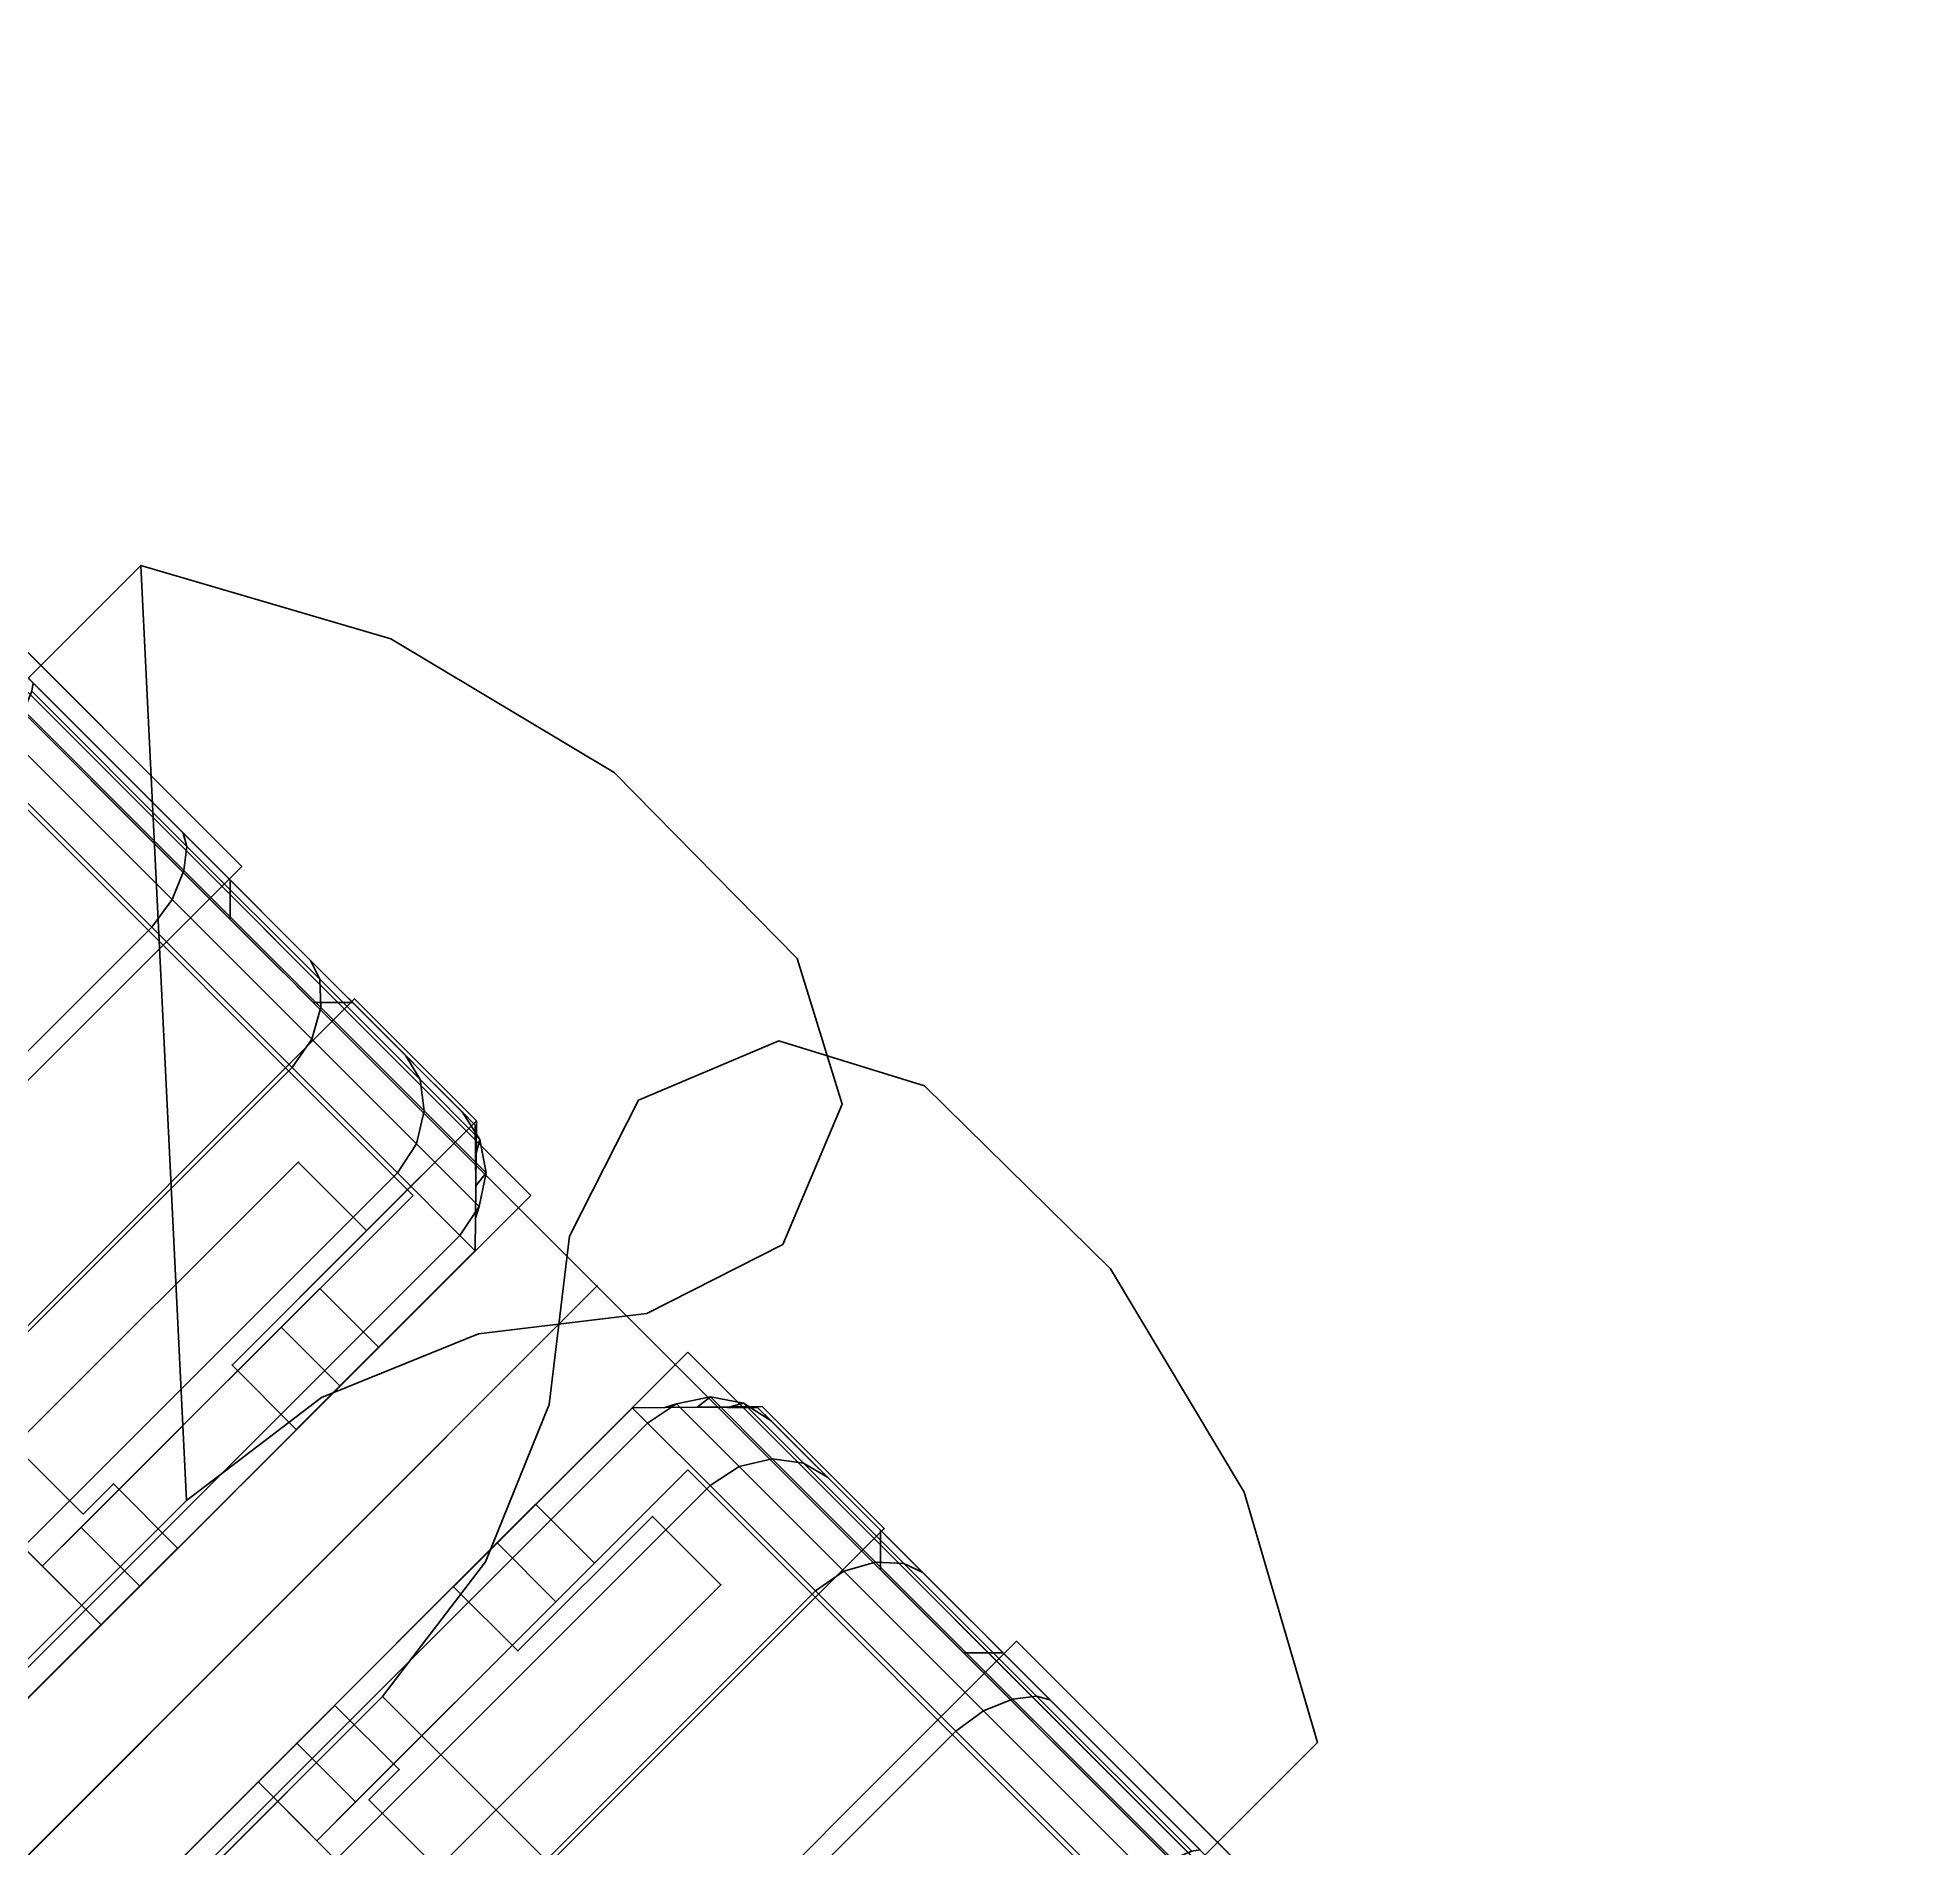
# Model space of a CAD drawing. Extents: x -170 to 1783, y -20 to 1205.
# Drawn here: x 241.391 to 242.75, y 340.31 to 341.613 of the extents above; entities that cross this region are included whole.
import ezdxf
from ezdxf.enums import TextEntityAlignment as Align

# ---------------------------------------------------------------- set-up
doc = ezdxf.new("R2010")
doc.units = 0
doc.header["$LTSCALE"] = 96
doc.header["$MEASUREMENT"] = 0
for name, color, linetype in [('A-FURN-3-PANEL-RACE', 7, 'Continuous'), ('A-FURN-3-PANEL-TOPCAP', 7, 'Continuous'), ('A-FURN-3-PANEL-TRIM', 7, 'Continuous'), ('A-FURN-3-WKSF-TOP', 7, 'Continuous'), ('A-FURN-3-WKSF-TRIM', 7, 'Continuous'), ('A-FURN-P-PNLS', 7, 'Continuous'), ('MAIN_PANEL', 7, 'Continuous'), ('MAIN_WKSURF', 7, 'Continuous')]:
    doc.layers.add(name, color=color, linetype=linetype)

# ---------------------------------------------------------------- blocks, each defined once
blk = doc.blocks.new('EC-EFN-456')
at = {"layer": 'A-FURN-3-PANEL-RACE', "color": 40, "linetype": 'Continuous'}
for points, invisible_edges in [([(0.5, 0.4255, 0.3963), (0.08, 0.4255, 0.3963), (0.08, -0.0125, 0.3963), (47.92, -0.0125, 0.3963)], 8), ([(0.08, 0.386, 1.7894), (0.08, 0.1819, 1.4986), (0.08, 0.4255, 0.3963), (0.08, 0.4255, 1.7894)], 2), ([(0.08, 0.4255, 0.3963), (0.14, 0.4255, 0.4563), (0.14, 0.4255, 1.7894), (0.08, 0.4255, 1.7894)], 1), ([(0.08, 0.1819, 1.4986), (0.08, 0.1425, 1.4986), (0.08, -0.0125, 0.3963), (0.08, 0.4255, 0.3963)], 10), ([(0.5, 0.4255, 0.3963), (0.5, 0.4255, 0.4563), (0.14, 0.4255, 0.4563), (0.08, 0.4255, 0.3963)], 4), ([(0.08, 0.4255, 3.245), (0.08, 0.4255, 3.515), (0.08, -0.0125, 3.515), (0.08, 0.1425, 3.1951)], 4), ([(0.14, 0.4255, 3.515), (0.14, 0.0475, 3.515), (0.08, -0.0125, 3.515), (0.08, 0.4255, 3.515)], 2), ([(0.5, 0.4255, 0.4563), (47.86, 0.0475, 0.4563), (0.14, 0.0475, 0.4563), (0.14, 0.4255, 0.4563)], 1), ([(0.14, 0.4255, 1.7894), (0.14, 0.4255, 0.4563), (0.14, 0.1819, 1.4986), (0.14, 0.386, 1.7894)], 2), ([(0.14, 0.4255, 0.4563), (0.14, 0.0475, 0.4563), (0.14, 0.1425, 1.4986), (0.14, 0.1819, 1.4986)], 10), ([(0.14, 0.1425, 3.1951), (0.14, 0.0475, 3.515), (0.14, 0.4255, 3.515), (0.14, 0.4255, 3.245)], 1), ([(0.08, 0.1425, 3.1951), (0.08, -0.0125, 3.515), (0.08, -0.0125, 0.3963), (0.08, 0.1425, 1.4986)], 5), ([(0.14, 0.0475, 0.4563), (0.14, 0.0475, 3.515), (0.14, 0.1425, 3.1951), (0.14, 0.1425, 1.4986)], 10), ([(0.14, 0.0475, 3.515), (0.6, 0.0475, 3.515), (0.6, -0.0125, 3.515), (0.08, -0.0125, 3.515)], 8), ([(0.14, 0.0475, 0.4563), (47.86, 0.0475, 0.4563), (47.86, 0.0475, 3.515), (0.14, 0.0475, 3.515)], 4), ([(47.92, -0.0125, 3.515), (47.92, -0.0125, 0.3963), (0.08, -0.0125, 0.3963), (0.08, -0.0125, 3.515)], 8)]:
    blk.add_3dface(points, dxfattribs=dict(at, invisible_edges=invisible_edges))
for points in [[(0.08, 0.4255, 1.7894), (0.14, 0.4255, 1.7894), (0.14, 0.386, 1.7894), (0.08, 0.386, 1.7894)], [(0.14, 0.4255, 3.245), (0.14, 0.4255, 3.515), (0.08, 0.4255, 3.515), (0.08, 0.4255, 3.245)], [(0.14, 0.1425, 3.1951), (0.14, 0.4255, 3.245), (0.08, 0.4255, 3.245), (0.08, 0.1425, 3.1951)], [(0.08, 0.386, 1.7894), (0.14, 0.386, 1.7894), (0.14, 0.1819, 1.4986), (0.08, 0.1819, 1.4986)], [(0.08, 0.1819, 1.4986), (0.14, 0.1819, 1.4986), (0.14, 0.1425, 1.4986), (0.08, 0.1425, 1.4986)], [(0.14, 0.1425, 1.4986), (0.14, 0.1425, 3.1951), (0.08, 0.1425, 3.1951), (0.08, 0.1425, 1.4986)]]:
    blk.add_3dface(points, dxfattribs=at)
at = {"layer": 'A-FURN-3-PANEL-TOPCAP', "color": 60, "linetype": 'Continuous'}
for points, invisible_edges in [([(0.1285, -0.0047, 55.635), (0.144, -0.02, 55.635), (0.144, 2.02, 55.635), (0.1285, 2.0047, 55.635)], 10), ([(0.144, -0.02, 55.635), (0.269, -0.02, 55.635), (0.269, 2.02, 55.635), (0.144, 2.02, 55.635)], 10), ([(0.289, 2, 55.635), (0.269, 2.02, 55.635), (0.269, -0.02, 55.635), (0.289, 0, 55.635)], 10), ([(0.394, 2.02, 55.635), (0.3741, 2, 55.635), (0.3741, 0, 55.635), (0.394, -0.02, 55.635)], 10), ([(0.676, 2.02, 55.635), (0.394, 2.02, 55.635), (0.394, -0.02, 55.635), (0.676, -0.02, 55.635)], 10), ([(0.1285, 2.0047, 55.635), (0.1129, 1.9894, 55.635), (0.1129, 0.0106, 55.635), (0.1285, -0.0047, 55.635)], 10), ([(0.289, 0, 55.635), (0.3741, 0, 55.635), (0.3741, 2, 55.635), (0.289, 2, 55.635)], 10), ([(0.0965, 0.0273, 55.635), (0.1129, 0.0106, 55.635), (0.1129, 1.9894, 55.635), (0.0965, 1.9727, 55.635)], 10), ([(0.0965, 1.9727, 55.635), (0.08, 1.956, 55.635), (0.08, 0.044, 55.635), (0.0965, 0.0273, 55.635)], 8), ([(0.269, -0.02, 55.635), (0.2783, -0.02, 55.7687), (0.2976, 0, 55.7635), (0.289, 0, 55.635)], 2), ([(0.2783, -0.02, 55.7687), (0.3232, -0.02, 55.8949), (0.3405, 0, 55.8849), (0.2976, 0, 55.7635)], 10), ([(0.289, 0, 55.635), (0.2976, 0, 55.7635), (0.3798, 0, 55.7415), (0.3741, 0, 55.635)], 2), ([(0.2976, 0, 55.7635), (0.3405, 0, 55.8849), (0.4142, 0, 55.8424), (0.3798, 0, 55.7415)], 10), ([(0.3232, -0.02, 55.8949), (0.4005, -0.02, 56.0044), (0.4146, 0, 55.9903), (0.3405, 0, 55.8849)], 10), ([(0.3405, 0, 55.8849), (0.4146, 0, 55.9903), (0.4748, 0, 55.9301), (0.4142, 0, 55.8424)], 10), ([(0.3741, 0, 55.635), (0.3798, 0, 55.7415), (0.399, -0.02, 55.7363), (0.394, -0.02, 55.635)], 2), ([(0.3798, 0, 55.7415), (0.4142, 0, 55.8424), (0.4315, -0.02, 55.8323), (0.399, -0.02, 55.7363)], 10), ([(0.4005, -0.02, 56.0044), (0.5044, -0.02, 56.0891), (0.5144, 0, 56.0717), (0.4146, 0, 55.9903)], 10), ([(0.4142, 0, 55.8424), (0.4748, 0, 55.9301), (0.4889, -0.02, 55.9159), (0.4315, -0.02, 55.8323)], 10), ([(0.4146, 0, 55.9903), (0.5144, 0, 56.0717), (0.5569, 0, 55.9981), (0.4748, 0, 55.9301)], 10), ([(0.4748, 0, 55.9301), (0.5569, 0, 55.9981), (0.5669, -0.02, 55.9807), (0.4889, -0.02, 55.9159)], 10), ([(0.5044, -0.02, 56.0891), (0.6273, -0.02, 56.1426), (0.6324, 0, 56.1232), (0.5144, 0, 56.0717)], 10), ([(0.5144, 0, 56.0717), (0.6324, 0, 56.1232), (0.6544, 0, 56.0411), (0.5569, 0, 55.9981)], 10), ([(0.5569, 0, 55.9981), (0.6544, 0, 56.0411), (0.6596, -0.02, 56.0218), (0.5669, -0.02, 55.9807)], 10), ([(0.144, -0.02, 55.635), (0.1575, -0.02, 55.8011), (0.2783, -0.02, 55.7687), (0.269, -0.02, 55.635)], 2), ([(0.1575, -0.02, 55.8011), (0.2149, -0.02, 55.9575), (0.3232, -0.02, 55.8949), (0.2783, -0.02, 55.7687)], 10), ([(0.2149, -0.02, 55.9575), (0.3121, -0.02, 56.0929), (0.4005, -0.02, 56.0044), (0.3232, -0.02, 55.8949)], 10), ([(0.3121, -0.02, 56.0929), (0.4419, -0.02, 56.1974), (0.5044, -0.02, 56.0891), (0.4005, -0.02, 56.0044)], 10), ([(0.6807, -0.02, 55.671), (0.676, -0.02, 55.635), (0.394, -0.02, 55.635), (0.399, -0.02, 55.7363)], 8), ([(0.6946, -0.02, 55.7045), (0.6807, -0.02, 55.671), (0.399, -0.02, 55.7363), (0.4315, -0.02, 55.8323)], 10), ([(0.4315, -0.02, 55.8323), (0.4889, -0.02, 55.9159), (0.7167, -0.02, 55.7333), (0.6946, -0.02, 55.7045)], 10), ([(0.4419, -0.02, 56.1974), (0.5949, -0.02, 56.2633), (0.6273, -0.02, 56.1426), (0.5044, -0.02, 56.0891)], 10), ([(0.7455, -0.02, 55.7554), (0.7167, -0.02, 55.7333), (0.4889, -0.02, 55.9159), (0.5669, -0.02, 55.9807)], 10), ([(0.5669, -0.02, 55.9807), (0.6596, -0.02, 56.0218), (0.779, -0.02, 55.7693), (0.7455, -0.02, 55.7554)], 10)]:
    blk.add_3dface(points, dxfattribs=dict(at, invisible_edges=invisible_edges))
for points in [[(0.0957, 0.044, 55.8177), (0.08, 0.044, 55.635), (0.08, 1.956, 55.635), (0.0957, 1.956, 55.8177)], [(0.1595, 0.044, 55.9895), (0.0957, 0.044, 55.8177), (0.0957, 1.956, 55.8177), (0.1595, 1.956, 55.9895)], [(0.2668, 0.044, 56.1382), (0.1595, 0.044, 55.9895), (0.1595, 1.956, 55.9895), (0.2668, 1.956, 56.1382)], [(0.4099, 0.044, 56.2528), (0.2668, 0.044, 56.1382), (0.2668, 1.956, 56.1382), (0.4099, 1.956, 56.2528)], [(0.5783, 0.044, 56.3252), (0.4099, 0.044, 56.2528), (0.4099, 1.956, 56.2528), (0.5783, 1.956, 56.3252)], [(0.0965, 0.0273, 55.635), (0.08, 0.044, 55.635), (0.0957, 0.044, 55.8177), (0.1006, 0.0195, 55.8155)], [(0.1006, 0.0195, 55.8155), (0.0957, 0.044, 55.8177), (0.1595, 0.044, 55.9895), (0.1644, 0.0195, 55.9859)], [(0.1644, 0.0195, 55.9859), (0.1595, 0.044, 55.9895), (0.2668, 0.044, 56.1382), (0.2713, 0.0195, 56.1337)], [(0.2713, 0.0195, 56.1337), (0.2668, 0.044, 56.1382), (0.4099, 0.044, 56.2528), (0.4136, 0.0195, 56.248)], [(0.4136, 0.0195, 56.248), (0.4099, 0.044, 56.2528), (0.5783, 0.044, 56.3252), (0.5806, 0.0195, 56.3203)], [(0.1129, 0.0106, 55.635), (0.0965, 0.0273, 55.635), (0.1006, 0.0195, 55.8155), (0.1143, -0.0013, 55.8104)], [(0.1143, -0.0013, 55.8104), (0.1006, 0.0195, 55.8155), (0.1644, 0.0195, 55.9859), (0.1774, -0.0013, 55.977)], [(0.1774, -0.0013, 55.977), (0.1644, 0.0195, 55.9859), (0.2713, 0.0195, 56.1337), (0.2828, -0.0013, 56.1222)], [(0.2828, -0.0013, 56.1222), (0.2713, 0.0195, 56.1337), (0.4136, 0.0195, 56.248), (0.4225, -0.0013, 56.2349)], [(0.4225, -0.0013, 56.2349), (0.4136, 0.0195, 56.248), (0.5806, 0.0195, 56.3203), (0.5856, -0.0013, 56.3065)], [(0.1285, -0.0047, 55.635), (0.1129, 0.0106, 55.635), (0.1143, -0.0013, 55.8104), (0.1344, -0.0151, 55.8048)], [(0.1344, -0.0151, 55.8048), (0.1143, -0.0013, 55.8104), (0.1774, -0.0013, 55.977), (0.1955, -0.0151, 55.9663)], [(0.144, -0.02, 55.635), (0.1285, -0.0047, 55.635), (0.1344, -0.0151, 55.8048), (0.1575, -0.02, 55.8011)], [(0.1955, -0.0151, 55.9663), (0.1774, -0.0013, 55.977), (0.2828, -0.0013, 56.1222), (0.2978, -0.0151, 56.1072)], [(0.2978, -0.0151, 56.1072), (0.2828, -0.0013, 56.1222), (0.4225, -0.0013, 56.2349), (0.4331, -0.0151, 56.2168)], [(0.4331, -0.0151, 56.2168), (0.4225, -0.0013, 56.2349), (0.5856, -0.0013, 56.3065), (0.5913, -0.0151, 56.2864)], [(0.1575, -0.02, 55.8011), (0.1344, -0.0151, 55.8048), (0.1955, -0.0151, 55.9663), (0.2149, -0.02, 55.9575)], [(0.2149, -0.02, 55.9575), (0.1955, -0.0151, 55.9663), (0.2978, -0.0151, 56.1072), (0.3121, -0.02, 56.0929)], [(0.3121, -0.02, 56.0929), (0.2978, -0.0151, 56.1072), (0.4331, -0.0151, 56.2168), (0.4419, -0.02, 56.1974)], [(0.4419, -0.02, 56.1974), (0.4331, -0.0151, 56.2168), (0.5913, -0.0151, 56.2864), (0.5949, -0.02, 56.2633)]]:
    blk.add_3dface(points, dxfattribs=at)
at = {"layer": 'A-FURN-3-PANEL-TRIM', "color": 60, "linetype": 'Continuous'}
for points, invisible_edges in [([(0.395, 2.0328, 55.635), (0.6776, 2.0328, 55.635), (0.6776, -0.0328, 55.635), (0.395, -0.0328, 55.635)], 8), ([(0.6, -0.1348, 3.5747), (0.6, 1.6815, 3.5747), (0.1, 1.6815, 3.5747), (0.1, 0.3185, 3.5747)], 10), ([(0.6, -0.1348, 4.2397), (0.1, 0.3185, 4.2397), (0.1, 1.6815, 4.2397), (0.6, 1.6815, 4.2397)], 5), ([(0.1457, 0.3473, 55.635), (0.0802, 0.3473, 55.635), (0.0802, 1.6527, 55.635), (0.1457, 1.6527, 55.635)], 8), ([(0.1457, 1.6218, 55.635), (0.2155, 1.6218, 55.635), (0.2155, 0.3782, 55.635), (0.1457, 0.3782, 55.635)], 10), ([(0.0361, 0.0847, 3.5747), (0.6, -0.1348, 3.5747), (0.1, 0.3185, 3.5747), (0.0837, 0.1973, 3.5747)], 3), ([(0.0361, 0.0847, 4.2397), (0.0837, 0.1973, 4.2397), (0.1, 0.3185, 4.2397), (0.6, -0.1348, 4.2397)], 12), ([(0.0361, 0.0847, 3.8013), (0.0837, 0.1973, 3.8013), (0.1, 0.3185, 3.8013), (0.6, -0.1348, 3.8013)], 12), ([(0.0361, 0.0847, 4.013), (0.6, -0.1348, 4.013), (0.1, 0.3185, 4.013), (0.0837, 0.1973, 4.013)], 3), ([(-0.0735, -0.1159, 3.5747), (0.6, -0.1348, 3.5747), (0.0361, 0.0847, 3.5747), (-0.0395, -0.0114, 3.5747)], 3), ([(-0.0735, -0.1159, 4.2397), (-0.0395, -0.0114, 4.2397), (0.0361, 0.0847, 4.2397), (0.6, -0.1348, 4.2397)], 12), ([(-0.0735, -0.1159, 3.8013), (-0.0395, -0.0114, 3.8013), (0.0361, 0.0847, 3.8013), (0.6, -0.1348, 3.8013)], 12), ([(-0.0735, -0.1159, 4.013), (0.6, -0.1348, 4.013), (0.0361, 0.0847, 4.013), (-0.0395, -0.0114, 4.013)], 3), ([(0.2155, 0.0891, 4.2397), (0.2155, 0.0891, 55.635), (0.1457, 0.0891, 55.635), (0.1457, 0.0891, 4.2397)], 2), ([(0.1457, -0.0228, 55.635), (0.1457, 0.0891, 55.635), (0.2155, 0.0891, 55.635), (0.2701, -0.0228, 55.635)], 6), ([(0.065, -0.269, 3.5747), (0.6, -0.1348, 3.5747), (-0.0735, -0.1159, 3.5747), (-0.0322, -0.2178, 3.5747)], 3), ([(0.065, -0.269, 4.2397), (-0.0322, -0.2178, 4.2397), (-0.0735, -0.1159, 4.2397), (0.6, -0.1348, 4.2397)], 12), ([(0.065, -0.269, 3.8013), (-0.0322, -0.2178, 3.8013), (-0.0735, -0.1159, 3.8013), (0.6, -0.1348, 3.8013)], 12), ([(0.065, -0.269, 4.013), (0.6, -0.1348, 4.013), (-0.0735, -0.1159, 4.013), (-0.0322, -0.2178, 4.013)], 3), ([(0.4351, -0.2249, 3.5747), (0.6, -0.1348, 3.5747), (0.065, -0.269, 3.5747), (0.2529, -0.2706, 3.5747)], 2), ([(0.4351, -0.2249, 4.2397), (0.2529, -0.2706, 4.2397), (0.065, -0.269, 4.2397), (0.6, -0.1348, 4.2397)], 4), ([(0.4351, -0.2249, 3.8013), (0.2529, -0.2706, 3.8013), (0.065, -0.269, 3.8013), (0.6, -0.1348, 3.8013)], 4), ([(0.4351, -0.2249, 4.013), (0.6, -0.1348, 4.013), (0.065, -0.269, 4.013), (0.2529, -0.2706, 4.013)], 2)]:
    blk.add_3dface(points, dxfattribs=dict(at, invisible_edges=invisible_edges))
for points in [[(0.1, 0.3185, 4.2397), (0.1, 0.3185, 3.5747), (0.1, 1.6815, 3.5747), (0.1, 1.6815, 4.2397)], [(0.6, 1.6815, 3.5747), (0.6, -0.1348, 3.5747), (0.6, -0.1348, 4.2397), (0.6, 1.6815, 4.2397)], [(0.0802, 0.3473, 55.635), (0.0802, 0.3473, 4.2397), (0.0802, 1.6527, 4.2397), (0.0802, 1.6527, 55.635)], [(0.1457, 0.3473, 55.635), (0.1457, 0.3782, 55.635), (0.1457, 0.3782, 4.2397), (0.1457, 0.3473, 4.2397)], [(0.1457, 0.3782, 4.2397), (0.1457, 0.3782, 55.635), (0.2155, 0.3782, 55.635), (0.2155, 0.3782, 4.2397)], [(0.2155, 0.3782, 55.635), (0.2155, 0.0891, 55.635), (0.2155, 0.0891, 4.2397), (0.2155, 0.3782, 4.2397)], [(0.2701, -0.0228, 55.635), (0.2701, 0.3574, 55.635), (0.2701, 0.3574, 4.2397), (0.2701, -0.0228, 4.2397)], [(0.395, 0.3574, 55.635), (0.395, -0.0328, 55.635), (0.395, -0.0328, 4.2397), (0.395, 0.3574, 4.2397)], [(0.0802, 0.3473, 4.2397), (0.0802, 0.3473, 55.635), (0.1457, 0.3473, 55.635), (0.1457, 0.3473, 4.2397)], [(0.0837, 0.1973, 4.013), (0.1, 0.3185, 4.013), (0.1, 0.3185, 4.2397), (0.0837, 0.1973, 4.2397)], [(0.0837, 0.1973, 3.5747), (0.1, 0.3185, 3.5747), (0.1, 0.3185, 3.8013), (0.0837, 0.1973, 3.8013)], [(0.6, -0.1348, 3.8013), (0.1, 0.3185, 3.8013), (0.1, 0.3185, 4.013), (0.6, -0.1348, 4.013)], [(0.0802, 0.2263, 55.635), (0.0802, 0.044, 55.635), (0.0802, 0.044, 4.2397), (0.0802, 0.2263, 4.2397)], [(0.1457, 0.2263, 4.2397), (0.1457, 0.2263, 55.635), (0.0802, 0.2263, 55.635), (0.0802, 0.2263, 4.2397)], [(0.0802, 0.044, 55.635), (0.0802, 0.2263, 55.635), (0.1457, 0.2263, 55.635), (0.1457, -0.0228, 55.635)], [(0.1457, 0.0891, 55.635), (0.1457, 0.2263, 55.635), (0.1457, 0.2263, 4.2397), (0.1457, 0.0891, 4.2397)], [(0.0361, 0.0847, 4.013), (0.0837, 0.1973, 4.013), (0.0837, 0.1973, 4.2397), (0.0361, 0.0847, 4.2397)], [(0.0361, 0.0847, 3.5747), (0.0837, 0.1973, 3.5747), (0.0837, 0.1973, 3.8013), (0.0361, 0.0847, 3.8013)], [(-0.0395, -0.0114, 4.013), (0.0361, 0.0847, 4.013), (0.0361, 0.0847, 4.2397), (-0.0395, -0.0114, 4.2397)], [(-0.0395, -0.0114, 3.5747), (0.0361, 0.0847, 3.5747), (0.0361, 0.0847, 3.8013), (-0.0395, -0.0114, 3.8013)], [(0.0802, 0.044, 4.2397), (0.0802, 0.044, 55.635), (0.1457, -0.0228, 55.635), (0.1457, -0.0228, 4.2397)], [(-0.0735, -0.1159, 4.013), (-0.0395, -0.0114, 4.013), (-0.0395, -0.0114, 4.2397), (-0.0735, -0.1159, 4.2397)], [(-0.0735, -0.1159, 3.5747), (-0.0395, -0.0114, 3.5747), (-0.0395, -0.0114, 3.8013), (-0.0735, -0.1159, 3.8013)], [(0.1457, -0.0228, 4.2397), (0.1457, -0.0228, 55.635), (0.2701, -0.0228, 55.635), (0.2701, -0.0228, 4.2397)], [(0.395, -0.0328, 4.2397), (0.395, -0.0328, 55.635), (0.6776, -0.0328, 55.635), (0.6776, -0.0328, 4.2397)], [(-0.0322, -0.2178, 4.013), (-0.0735, -0.1159, 4.013), (-0.0735, -0.1159, 4.2397), (-0.0322, -0.2178, 4.2397)], [(-0.0322, -0.2178, 3.5747), (-0.0735, -0.1159, 3.5747), (-0.0735, -0.1159, 3.8013), (-0.0322, -0.2178, 3.8013)], [(0.6, -0.1348, 4.013), (0.4351, -0.2249, 4.013), (0.4351, -0.2249, 4.2397), (0.6, -0.1348, 4.2397)], [(0.6, -0.1348, 3.5747), (0.4351, -0.2249, 3.5747), (0.4351, -0.2249, 3.8013), (0.6, -0.1348, 3.8013)], [(0.065, -0.269, 4.013), (-0.0322, -0.2178, 4.013), (-0.0322, -0.2178, 4.2397), (0.065, -0.269, 4.2397)], [(0.065, -0.269, 3.5747), (-0.0322, -0.2178, 3.5747), (-0.0322, -0.2178, 3.8013), (0.065, -0.269, 3.8013)], [(0.4351, -0.2249, 4.013), (0.2529, -0.2706, 4.013), (0.2529, -0.2706, 4.2397), (0.4351, -0.2249, 4.2397)], [(0.4351, -0.2249, 3.5747), (0.2529, -0.2706, 3.5747), (0.2529, -0.2706, 3.8013), (0.4351, -0.2249, 3.8013)], [(0.2529, -0.2706, 4.013), (0.065, -0.269, 4.013), (0.065, -0.269, 4.2397), (0.2529, -0.2706, 4.2397)], [(0.2529, -0.2706, 3.5747), (0.065, -0.269, 3.5747), (0.065, -0.269, 3.8013), (0.2529, -0.2706, 3.8013)]]:
    blk.add_3dface(points, dxfattribs=at)
at = {"layer": 'A-FURN-P-PNLS', "color": 60, "linetype": 'Continuous'}
for p, q in [((0, 0), (0, 2)), ((48, 0), (0, 0))]:
    blk.add_line(p, q, dxfattribs=at)
at = {"layer": 'MAIN_PANEL', "color": 7, "linetype": 'Continuous'}
for p in [(0, 0), (0, 0, 55.663), (0, 0), (0, 0)]:
    blk.add_point(p, dxfattribs=at)
blk = doc.blocks.new('EC-EFN-244')
at = {"layer": 'A-FURN-3-PANEL-RACE', "color": 40, "linetype": 'Continuous'}
for points, invisible_edges in [([(0.5, 0.4255, 0.3963), (0.08, 0.4255, 0.3963), (0.08, -0.0125, 0.3963), (23.92, -0.0125, 0.3963)], 8), ([(0.5, 0.4255, 0.4563), (23.86, 0.0475, 0.4563), (0.14, 0.0475, 0.4563), (0.14, 0.4255, 0.4563)], 1), ([(23.5, 0.4255, 0.3963), (0.5, 0.4255, 0.3963), (23.92, -0.0125, 0.3963), (23.92, 0.4255, 0.3963)], 3), ([(23.5, 0.4255, 0.4563), (23.86, 0.4255, 0.4563), (23.86, 0.0475, 0.4563), (0.5, 0.4255, 0.4563)], 12), ([(23.5, 0.4255, 0.3963), (23.92, 0.4255, 0.3963), (23.86, 0.4255, 0.4563), (23.5, 0.4255, 0.4563)], 2), ([(23.92, 0.4255, 0.3963), (23.92, 0.4255, 1.7894), (23.86, 0.4255, 1.7894), (23.86, 0.4255, 0.4563)], 8), ([(23.86, 0.4255, 1.7894), (23.86, 0.386, 1.7894), (23.86, 0.1819, 1.4986), (23.86, 0.4255, 0.4563)], 4), ([(23.86, 0.4255, 0.4563), (23.86, 0.1819, 1.4986), (23.86, 0.1425, 1.4986), (23.86, 0.0475, 0.4563)], 5), ([(23.86, 0.1425, 3.1951), (23.86, 0.4255, 3.245), (23.86, 0.4255, 3.515), (23.86, 0.0475, 3.515)], 8), ([(23.86, 0.4255, 3.515), (23.92, 0.4255, 3.515), (23.92, -0.0125, 3.515), (23.86, 0.0475, 3.515)], 4), ([(23.92, 0.386, 1.7894), (23.92, 0.4255, 1.7894), (23.92, 0.4255, 0.3963), (23.92, 0.1819, 1.4986)], 4), ([(23.92, 0.1819, 1.4986), (23.92, 0.4255, 0.3963), (23.92, -0.0125, 0.3963), (23.92, 0.1425, 1.4986)], 5), ([(23.92, 0.4255, 3.245), (23.92, 0.1425, 3.1951), (23.92, -0.0125, 3.515), (23.92, 0.4255, 3.515)], 2), ([(23.86, 0.0475, 0.4563), (23.86, 0.1425, 1.4986), (23.86, 0.1425, 3.1951), (23.86, 0.0475, 3.515)], 5), ([(23.92, 0.1425, 3.1951), (23.92, 0.1425, 1.4986), (23.92, -0.0125, 0.3963), (23.92, -0.0125, 3.515)], 10), ([(0.14, 0.0475, 0.4563), (23.86, 0.0475, 0.4563), (23.86, 0.0475, 3.515), (0.14, 0.0475, 3.515)], 4), ([(23.86, 0.0475, 3.515), (23.92, -0.0125, 3.515), (23.4, -0.0125, 3.515), (23.4, 0.0475, 3.515)], 1), ([(23.92, -0.0125, 3.515), (23.92, -0.0125, 0.3963), (0.08, -0.0125, 0.3963), (0.08, -0.0125, 3.515)], 8)]:
    blk.add_3dface(points, dxfattribs=dict(at, invisible_edges=invisible_edges))
for points in [[(23.86, 0.4255, 3.245), (23.92, 0.4255, 3.245), (23.92, 0.4255, 3.515), (23.86, 0.4255, 3.515)], [(23.92, 0.4255, 1.7894), (23.92, 0.386, 1.7894), (23.86, 0.386, 1.7894), (23.86, 0.4255, 1.7894)], [(23.86, 0.1425, 3.1951), (23.92, 0.1425, 3.1951), (23.92, 0.4255, 3.245), (23.86, 0.4255, 3.245)], [(23.92, 0.386, 1.7894), (23.92, 0.1819, 1.4986), (23.86, 0.1819, 1.4986), (23.86, 0.386, 1.7894)], [(23.92, 0.1819, 1.4986), (23.92, 0.1425, 1.4986), (23.86, 0.1425, 1.4986), (23.86, 0.1819, 1.4986)], [(23.86, 0.1425, 1.4986), (23.92, 0.1425, 1.4986), (23.92, 0.1425, 3.1951), (23.86, 0.1425, 3.1951)]]:
    blk.add_3dface(points, dxfattribs=at)
at = {"layer": 'A-FURN-3-PANEL-TOPCAP', "color": 60, "linetype": 'Continuous'}
for points, invisible_edges in [([(23.324, 2.02, 43.635), (23.324, -0.02, 43.635), (23.606, -0.02, 43.635), (23.606, 2.02, 43.635)], 5), ([(23.606, 2.02, 43.635), (23.606, -0.02, 43.635), (23.6259, 0, 43.635), (23.6259, 2, 43.635)], 5), ([(23.711, 2, 43.635), (23.711, 0, 43.635), (23.731, -0.02, 43.635), (23.731, 2.02, 43.635)], 5), ([(23.856, -0.02, 43.635), (23.856, 2.02, 43.635), (23.731, 2.02, 43.635), (23.731, -0.02, 43.635)], 5), ([(23.8715, 2.0047, 43.635), (23.856, 2.02, 43.635), (23.856, -0.02, 43.635), (23.8715, -0.0047, 43.635)], 10), ([(23.711, 0, 43.635), (23.711, 2, 43.635), (23.6259, 2, 43.635), (23.6259, 0, 43.635)], 5), ([(23.8715, -0.0047, 43.635), (23.8871, 0.0106, 43.635), (23.8871, 1.9894, 43.635), (23.8715, 2.0047, 43.635)], 10), ([(23.9035, 1.9727, 43.635), (23.8871, 1.9894, 43.635), (23.8871, 0.0106, 43.635), (23.9035, 0.0273, 43.635)], 10), ([(23.9035, 0.0273, 43.635), (23.92, 0.044, 43.635), (23.92, 1.956, 43.635), (23.9035, 1.9727, 43.635)], 8), ([(23.4431, 0, 43.998), (23.4331, -0.02, 43.9807), (23.3404, -0.02, 44.0218), (23.3456, 0, 44.0411)], 5), ([(23.4856, 0, 44.0717), (23.4431, 0, 43.998), (23.3456, 0, 44.0411), (23.3676, 0, 44.1232)], 5), ([(23.4956, -0.02, 44.0891), (23.4856, 0, 44.0717), (23.3676, 0, 44.1232), (23.3727, -0.02, 44.1426)], 5), ([(23.5252, 0, 43.9301), (23.5111, -0.02, 43.9159), (23.4331, -0.02, 43.9807), (23.4431, 0, 43.998)], 5), ([(23.5854, 0, 43.9903), (23.5252, 0, 43.9301), (23.4431, 0, 43.998), (23.4856, 0, 44.0717)], 5), ([(23.5995, -0.02, 44.0044), (23.5854, 0, 43.9903), (23.4856, 0, 44.0717), (23.4956, -0.02, 44.0891)], 5), ([(23.5858, 0, 43.8424), (23.5685, -0.02, 43.8323), (23.5111, -0.02, 43.9159), (23.5252, 0, 43.9301)], 5), ([(23.6595, 0, 43.8849), (23.5858, 0, 43.8424), (23.5252, 0, 43.9301), (23.5854, 0, 43.9903)], 5), ([(23.6202, 0, 43.7415), (23.601, -0.02, 43.7363), (23.5685, -0.02, 43.8323), (23.5858, 0, 43.8424)], 5), ([(23.6768, -0.02, 43.8949), (23.6595, 0, 43.8849), (23.5854, 0, 43.9903), (23.5995, -0.02, 44.0044)], 5), ([(23.7024, 0, 43.7635), (23.6202, 0, 43.7415), (23.5858, 0, 43.8424), (23.6595, 0, 43.8849)], 5), ([(23.6259, 0, 43.635), (23.606, -0.02, 43.635), (23.601, -0.02, 43.7363), (23.6202, 0, 43.7415)], 4), ([(23.711, 0, 43.635), (23.6259, 0, 43.635), (23.6202, 0, 43.7415), (23.7024, 0, 43.7635)], 4), ([(23.7217, -0.02, 43.7687), (23.7024, 0, 43.7635), (23.6595, 0, 43.8849), (23.6768, -0.02, 43.8949)], 5), ([(23.731, -0.02, 43.635), (23.711, 0, 43.635), (23.7024, 0, 43.7635), (23.7217, -0.02, 43.7687)], 4), ([(23.4331, -0.02, 43.9807), (23.2545, -0.02, 43.7554), (23.221, -0.02, 43.7693), (23.3404, -0.02, 44.0218)], 5), ([(23.2545, -0.02, 43.7554), (23.4331, -0.02, 43.9807), (23.5111, -0.02, 43.9159), (23.2833, -0.02, 43.7333)], 5), ([(23.5685, -0.02, 43.8323), (23.3054, -0.02, 43.7045), (23.2833, -0.02, 43.7333), (23.5111, -0.02, 43.9159)], 5), ([(23.3054, -0.02, 43.7045), (23.5685, -0.02, 43.8323), (23.601, -0.02, 43.7363), (23.3193, -0.02, 43.671)], 5), ([(23.3193, -0.02, 43.671), (23.601, -0.02, 43.7363), (23.606, -0.02, 43.635), (23.324, -0.02, 43.635)], 1), ([(23.5581, -0.02, 44.1974), (23.4956, -0.02, 44.0891), (23.3727, -0.02, 44.1426), (23.4051, -0.02, 44.2633)], 5), ([(23.6879, -0.02, 44.0929), (23.5995, -0.02, 44.0044), (23.4956, -0.02, 44.0891), (23.5581, -0.02, 44.1974)], 5), ([(23.7851, -0.02, 43.9575), (23.6768, -0.02, 43.8949), (23.5995, -0.02, 44.0044), (23.6879, -0.02, 44.0929)], 5), ([(23.8425, -0.02, 43.8011), (23.7217, -0.02, 43.7687), (23.6768, -0.02, 43.8949), (23.7851, -0.02, 43.9575)], 5), ([(23.856, -0.02, 43.635), (23.731, -0.02, 43.635), (23.7217, -0.02, 43.7687), (23.8425, -0.02, 43.8011)], 4)]:
    blk.add_3dface(points, dxfattribs=dict(at, invisible_edges=invisible_edges))
for points in [[(23.5901, 0.044, 44.2528), (23.4216, 0.044, 44.3252), (23.4216, 1.956, 44.3252), (23.5901, 1.956, 44.2528)], [(23.7332, 0.044, 44.1382), (23.5901, 0.044, 44.2528), (23.5901, 1.956, 44.2528), (23.7332, 1.956, 44.1382)], [(23.8405, 0.044, 43.9895), (23.7332, 0.044, 44.1382), (23.7332, 1.956, 44.1382), (23.8405, 1.956, 43.9895)], [(23.9043, 0.044, 43.8177), (23.8405, 0.044, 43.9895), (23.8405, 1.956, 43.9895), (23.9043, 1.956, 43.8177)], [(23.92, 0.044, 43.635), (23.9043, 0.044, 43.8177), (23.9043, 1.956, 43.8177), (23.92, 1.956, 43.635)], [(23.5901, 0.044, 44.2528), (23.5864, 0.0195, 44.248), (23.4194, 0.0195, 44.3203), (23.4216, 0.044, 44.3252)], [(23.7332, 0.044, 44.1382), (23.7287, 0.0195, 44.1337), (23.5864, 0.0195, 44.248), (23.5901, 0.044, 44.2528)], [(23.8405, 0.044, 43.9895), (23.8356, 0.0195, 43.9859), (23.7287, 0.0195, 44.1337), (23.7332, 0.044, 44.1382)], [(23.9043, 0.044, 43.8177), (23.8994, 0.0195, 43.8155), (23.8356, 0.0195, 43.9859), (23.8405, 0.044, 43.9895)], [(23.92, 0.044, 43.635), (23.9035, 0.0273, 43.635), (23.8994, 0.0195, 43.8155), (23.9043, 0.044, 43.8177)], [(23.9035, 0.0273, 43.635), (23.8871, 0.0106, 43.635), (23.8857, -0.0013, 43.8104), (23.8994, 0.0195, 43.8155)], [(23.5864, 0.0195, 44.248), (23.5775, -0.0013, 44.2349), (23.4144, -0.0013, 44.3065), (23.4194, 0.0195, 44.3203)], [(23.7287, 0.0195, 44.1337), (23.7172, -0.0013, 44.1222), (23.5775, -0.0013, 44.2349), (23.5864, 0.0195, 44.248)], [(23.8356, 0.0195, 43.9859), (23.8226, -0.0013, 43.977), (23.7172, -0.0013, 44.1222), (23.7287, 0.0195, 44.1337)], [(23.8994, 0.0195, 43.8155), (23.8857, -0.0013, 43.8104), (23.8226, -0.0013, 43.977), (23.8356, 0.0195, 43.9859)], [(23.8871, 0.0106, 43.635), (23.8715, -0.0047, 43.635), (23.8656, -0.0151, 43.8047), (23.8857, -0.0013, 43.8104)], [(23.5775, -0.0013, 44.2349), (23.5669, -0.0151, 44.2168), (23.4087, -0.0151, 44.2864), (23.4144, -0.0013, 44.3065)], [(23.7172, -0.0013, 44.1222), (23.7022, -0.0151, 44.1072), (23.5669, -0.0151, 44.2168), (23.5775, -0.0013, 44.2349)], [(23.8226, -0.0013, 43.977), (23.8045, -0.0151, 43.9663), (23.7022, -0.0151, 44.1072), (23.7172, -0.0013, 44.1222)], [(23.8857, -0.0013, 43.8104), (23.8656, -0.0151, 43.8047), (23.8045, -0.0151, 43.9663), (23.8226, -0.0013, 43.977)], [(23.8715, -0.0047, 43.635), (23.856, -0.02, 43.635), (23.8425, -0.02, 43.8011), (23.8656, -0.0151, 43.8047)], [(23.5669, -0.0151, 44.2168), (23.5581, -0.02, 44.1974), (23.4051, -0.02, 44.2633), (23.4087, -0.0151, 44.2864)], [(23.7022, -0.0151, 44.1072), (23.6879, -0.02, 44.0929), (23.5581, -0.02, 44.1974), (23.5669, -0.0151, 44.2168)], [(23.8045, -0.0151, 43.9663), (23.7851, -0.02, 43.9575), (23.6879, -0.02, 44.0929), (23.7022, -0.0151, 44.1072)], [(23.8656, -0.0151, 43.8047), (23.8425, -0.02, 43.8011), (23.7851, -0.02, 43.9575), (23.8045, -0.0151, 43.9663)]]:
    blk.add_3dface(points, dxfattribs=at)
at = {"layer": 'A-FURN-3-PANEL-TRIM', "color": 60, "linetype": 'Continuous'}
for points, invisible_edges in [([(23.4, 2.1348, 3.5747), (23.4, 0.3185, 3.5747), (23.9, 0.3185, 3.5747), (23.9, 1.6815, 3.5747)], 10), ([(23.4, 2.1348, 4.2397), (23.9, 1.6815, 4.2397), (23.9, 0.3185, 4.2397), (23.4, 0.3185, 4.2397)], 5), ([(23.605, -0.0328, 43.635), (23.3224, -0.0328, 43.635), (23.3224, 2.0328, 43.635), (23.605, 2.0328, 43.635)], 8), ([(23.8543, 1.6527, 43.635), (23.9198, 1.6527, 43.635), (23.9198, 0.3473, 43.635), (23.8543, 0.3473, 43.635)], 8), ([(23.8543, 0.3782, 43.635), (23.7845, 0.3782, 43.635), (23.7845, 1.6218, 43.635), (23.8543, 1.6218, 43.635)], 10), ([(23.9, 0.3185, 3.8013), (23.4, -0.1348, 3.8013), (23.9639, 0.0847, 3.8013), (23.9163, 0.1973, 3.8013)], 3), ([(23.9, 0.3185, 4.013), (23.9163, 0.1973, 4.013), (23.9639, 0.0847, 4.013), (23.4, -0.1348, 4.013)], 12), ([(23.9, 0.3185, 3.8013), (23.4, 0.3185, 3.8013), (23.4, -0.1348, 3.8013)], 12), ([(23.4, -0.1348, 4.013), (23.4, 0.3185, 4.013), (23.9, 0.3185, 4.013)], 12), ([(23.9198, 0.2263, 43.635), (23.92, 0.044, 43.635), (23.8543, -0.0228, 43.635), (23.8543, 0.2263, 43.635)], 4), ([(23.9639, 0.0847, 3.8013), (23.4, -0.1348, 3.8013), (24.0735, -0.1159, 3.8013), (24.0395, -0.0114, 3.8013)], 3), ([(23.9639, 0.0847, 4.013), (24.0395, -0.0114, 4.013), (24.0735, -0.1159, 4.013), (23.4, -0.1348, 4.013)], 12), ([(23.7845, 0.0891, 43.635), (23.8543, 0.0891, 43.635), (23.8543, -0.0228, 43.635), (23.7299, -0.0228, 43.635)], 10), ([(24.0735, -0.1159, 3.8013), (23.4, -0.1348, 3.8013), (23.935, -0.269, 3.8013), (24.0322, -0.2178, 3.8013)], 3), ([(24.0735, -0.1159, 4.013), (24.0322, -0.2178, 4.013), (23.935, -0.269, 4.013), (23.4, -0.1348, 4.013)], 12), ([(23.935, -0.269, 3.8013), (23.4, -0.1348, 3.8013), (23.5649, -0.2249, 3.8013), (23.7471, -0.2706, 3.8013)], 1), ([(23.935, -0.269, 4.013), (23.7471, -0.2706, 4.013), (23.5649, -0.2249, 4.013), (23.4, -0.1348, 4.013)], 8)]:
    blk.add_3dface(points, dxfattribs=dict(at, invisible_edges=invisible_edges))
for points in [[(23.9, 1.6815, 4.2397), (23.9, 1.6815, 3.5747), (23.9, 0.3185, 3.5747), (23.9, 0.3185, 4.2397)], [(23.9198, 1.6527, 43.635), (23.9198, 1.6527, 4.2397), (23.9198, 0.3473, 4.2397), (23.9198, 0.3473, 43.635)], [(23.8543, 0.3782, 4.2397), (23.7845, 0.3782, 4.2397), (23.7845, 0.3782, 43.635), (23.8543, 0.3782, 43.635)], [(23.7845, 0.3782, 43.635), (23.7845, 0.3782, 4.2397), (23.7845, 0.0891, 4.2397), (23.7845, 0.0891, 43.635)], [(23.8543, 0.3473, 43.635), (23.8543, 0.3473, 4.2397), (23.8543, 0.3782, 4.2397), (23.8543, 0.3782, 43.635)], [(23.605, 0.3574, 43.635), (23.605, 0.3574, 4.2397), (23.605, -0.0328, 4.2397), (23.605, -0.0328, 43.635)], [(23.7299, -0.0228, 43.635), (23.7299, -0.0228, 4.2397), (23.7299, 0.3574, 4.2397), (23.7299, 0.3574, 43.635)], [(23.9198, 0.3473, 4.2397), (23.8543, 0.3473, 4.2397), (23.8543, 0.3473, 43.635), (23.9198, 0.3473, 43.635)], [(23.9, 0.3185, 4.2397), (23.9, 0.3185, 4.013), (23.4, 0.3185, 4.013), (23.4, 0.3185, 4.2397)], [(23.4, -0.1348, 3.8013), (23.4, 0.3185, 3.8013), (23.4, 0.3185, 4.013), (23.4, -0.1348, 4.013)], [(23.4, 0.3185, 3.8013), (23.9, 0.3185, 3.8013), (23.9, 0.3185, 3.5747), (23.4, 0.3185, 3.5747)], [(23.9, 0.3185, 3.8013), (23.9163, 0.1973, 3.8013), (23.9163, 0.1973, 4.013), (23.9, 0.3185, 4.013)], [(23.8543, 0.2263, 4.2397), (23.9198, 0.2263, 4.2397), (23.9198, 0.2263, 43.635), (23.8543, 0.2263, 43.635)], [(23.8543, 0.0891, 43.635), (23.8543, 0.0891, 4.2397), (23.8543, 0.2263, 4.2397), (23.8543, 0.2263, 43.635)], [(23.9198, 0.2263, 43.635), (23.9198, 0.2263, 4.2397), (23.9198, 0.044, 4.2397), (23.92, 0.044, 43.635)], [(23.9163, 0.1973, 3.8013), (23.9639, 0.0847, 3.8013), (23.9639, 0.0847, 4.013), (23.9163, 0.1973, 4.013)], [(23.7845, 0.0891, 4.2397), (23.8543, 0.0891, 4.2397), (23.8543, 0.0891, 43.635), (23.7845, 0.0891, 43.635)], [(23.9639, 0.0847, 3.8013), (24.0395, -0.0114, 3.8013), (24.0395, -0.0114, 4.013), (23.9639, 0.0847, 4.013)], [(23.8543, -0.0228, 4.2397), (23.8543, -0.0228, 43.635), (23.92, 0.044, 43.635), (23.9198, 0.044, 4.2397)], [(24.0395, -0.0114, 3.8013), (24.0735, -0.1159, 3.8013), (24.0735, -0.1159, 4.013), (24.0395, -0.0114, 4.013)], [(23.8543, -0.0228, 4.2397), (23.7299, -0.0228, 4.2397), (23.7299, -0.0228, 43.635), (23.8543, -0.0228, 43.635)], [(23.605, -0.0328, 4.2397), (23.3224, -0.0328, 4.2397), (23.3224, -0.0328, 43.635), (23.605, -0.0328, 43.635)], [(24.0735, -0.1159, 3.8013), (24.0322, -0.2178, 3.8013), (24.0322, -0.2178, 4.013), (24.0735, -0.1159, 4.013)], [(23.5649, -0.2249, 3.8013), (23.4, -0.1348, 3.8013), (23.4, -0.1348, 4.013), (23.5649, -0.2249, 4.013)], [(23.7471, -0.2706, 3.8013), (23.5649, -0.2249, 3.8013), (23.5649, -0.2249, 4.013), (23.7471, -0.2706, 4.013)], [(24.0322, -0.2178, 3.8013), (23.935, -0.269, 3.8013), (23.935, -0.269, 4.013), (24.0322, -0.2178, 4.013)], [(23.935, -0.269, 3.8013), (23.7471, -0.2706, 3.8013), (23.7471, -0.2706, 4.013), (23.935, -0.269, 4.013)]]:
    blk.add_3dface(points, dxfattribs=at)
at = {"layer": 'A-FURN-P-PNLS', "color": 60, "linetype": 'Continuous'}
for p, q in [((24, 2), (24, 0)), ((24, 0), (0, 0))]:
    blk.add_line(p, q, dxfattribs=at)
at = {"layer": 'MAIN_PANEL', "color": 7, "linetype": 'Continuous'}
for p in [(24, 0), (24, 0, 43.663), (24, 0)]:
    blk.add_point(p, dxfattribs=at)
blk = doc.blocks.new('EC-WYC-46-2424-T')
at = {"layer": 'A-FURN-3-WKSF-TOP', "color": 60, "linetype": 'Continuous'}
for points, invisible_edges in [([(47.882, -28.1146, 27.75), (24.118, -34.22, 27.75), (24.118, -70.632, 27.75), (47.882, -70.632, 27.75)], 5), ([(47.882, -28.1146, 29), (47.882, -70.632, 29), (24.118, -70.632, 29), (24.118, -34.22, 29)], 10)]:
    blk.add_3dface(points, dxfattribs=dict(at, invisible_edges=invisible_edges))
at = {"layer": 'A-FURN-3-WKSF-TRIM', "color": 40, "linetype": 'Continuous'}
for points in [[(47.882, -28.1146, 29), (47.941, -28.1146, 28.9842), (47.941, -70.632, 28.9842), (47.882, -70.632, 29)], [(47.941, -28.1146, 27.7658), (47.882, -28.1146, 27.75), (47.882, -70.632, 27.75), (47.941, -70.632, 27.7658)], [(47.941, -28.1146, 28.9842), (47.9842, -28.1146, 28.941), (47.9842, -70.632, 28.941), (47.941, -70.632, 28.9842)], [(47.9842, -28.1146, 27.809), (47.941, -28.1146, 27.7658), (47.941, -70.632, 27.7658), (47.9842, -70.632, 27.809)], [(47.9842, -28.1146, 28.941), (48, -28.1146, 28.882), (48, -70.632, 28.882), (47.9842, -70.632, 28.941)], [(48, -28.1146, 27.868), (47.9842, -28.1146, 27.809), (47.9842, -70.632, 27.809), (48, -70.632, 27.868)], [(48, -28.1146, 28.882), (48, -28.1146, 27.868), (48, -70.632, 27.868), (48, -70.632, 28.882)]]:
    blk.add_3dface(points, dxfattribs=at)

msp = doc.modelspace()

# ---------------------------------------------------------------- block references
at = {"layer": 'MAIN_PANEL', "color": 47, "linetype": 'Continuous'}
ref = msp.add_blockref('EC-EFN-456', (241.79426, 340.71311), dxfattribs=dict(at, rotation=135))
ref.add_attrib('CAPMC', 'ECH', dxfattribs={"color": 47, "linetype": 'Continuous', "height": 0.000000012, "width": 0.666667}).set_placement((241.79426, 340.71311), align=Align.BOTTOM_LEFT)
ref.add_attrib('CAPPN', 'EC-EFN-456', dxfattribs={"color": 47, "linetype": 'Continuous', "height": 0.000000012, "width": 0.666667}).set_placement((241.79426, 340.71311), align=Align.BOTTOM_LEFT)
ref.add_attrib('CAPMG', 'RSI', dxfattribs={"color": 47, "linetype": 'Continuous', "height": 0.000000012, "width": 0.666667}).set_placement((241.79426, 340.71311), align=Align.BOTTOM_LEFT)
ref.add_attrib('CAPQTY', '1', dxfattribs={"color": 47, "linetype": 'Continuous', "height": 0.000000012, "width": 0.666667}).set_placement((241.79426, 340.71311), align=Align.BOTTOM_LEFT)
at = {"layer": 'MAIN_PANEL', "color": 47, "linetype": 'Continuous', "rotation": 135}
msp.add_blockref('EC-EFN-244', (258.76482, 323.74255), dxfattribs=at)
at = {"layer": 'MAIN_WKSURF', "color": 47, "linetype": 'Continuous', "rotation": 45.00000000000001}
msp.add_blockref('EC-WYC-46-2424-T', (172.4978, 339.2989), dxfattribs=at)

doc.saveas('drawing.dxf')
